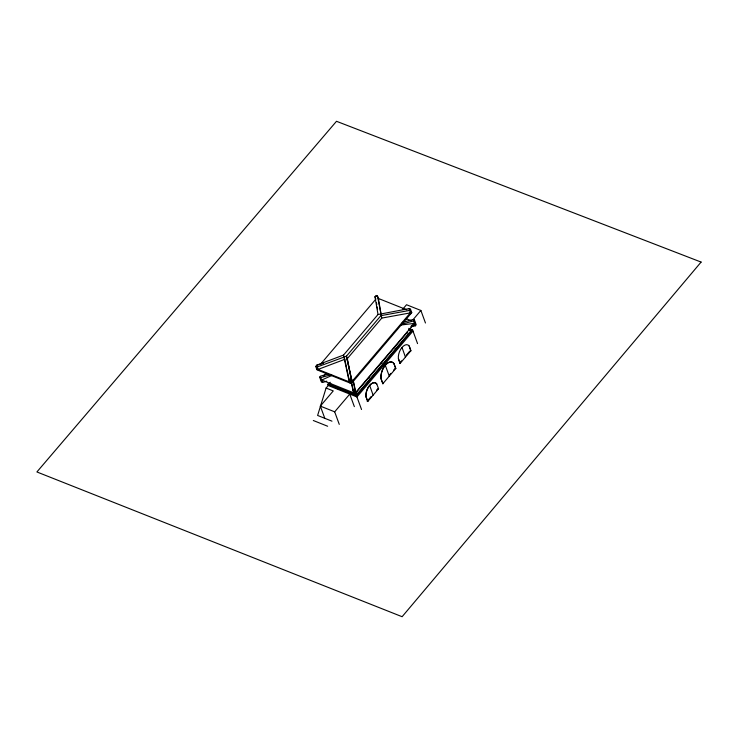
<?xml version="1.0" encoding="UTF-8"?>
<svg xmlns="http://www.w3.org/2000/svg" width="738" height="738" viewBox="0 0 738 738"><rect width="100%" height="100%" fill="white"/><g stroke="black" fill="none" stroke-linecap="round" stroke-linejoin="round"><path stroke-width="1.11" d="M328.668 385.005L326.085 388.05L317.617 415.448L331.971 421.167M315.716 366.417L316.786 365.153L343.539 355.061L378.013 314.517L409.064 308.613L410.494 309.185L411.749 312.598L351.408 383.566L316.962 369.83L315.716 366.417L317.146 366.989L346.408 356.205L380.891 315.661L409.424 310.449L410.494 309.185M320.67 364.083L375.863 299.158L374.978 296.722L376.048 295.458L377.487 296.03L378.732 299.444M326.768 381.168L322.571 382.487L321.427 382.026L319.637 377.146L320.504 376.131L328.244 373.991M323.622 375.956L325.845 373.336M352.487 382.293L351.242 378.88L347.34 358.603L381.777 318.096L410.31 312.894M412.394 330.836L412.966 331.067L356.943 396.952L328.235 385.513L327.792 384.295L328.216 383.788L354.231 394.157M328.364 384.526L330.283 382.266M329.24 385.236L330.735 383.483M324.794 418.308L320.329 406.112L333.253 390.909L326.085 388.05M402.93 308.964L406.527 304.739L420.881 310.458L425.466 323.004M351.408 383.566L350.163 380.144L351.242 378.88L346.408 356.205L352.127 381.315M411.389 311.62L351.048 382.588L316.602 368.852M339.268 424.378L334.683 411.832L349.766 394.092L354.351 406.638M412.976 319.757L420.881 310.458M355.873 391.491L356.731 394.747L355.873 395.752L354.083 390.882L354.95 389.867L353.234 381.039M401.398 324.296L413.566 320.929L414.424 319.914L413.28 319.462L402.219 322.515M415.319 322.358L354.978 393.317L320.532 379.59M356.085 392.542L381.463 362.69M406.942 332.727L394.655 347.183L394.765 347.949L393.797 348.188L381.897 362.183L382.072 362.875L381.039 363.188M355.919 395.503L411.952 329.618M411.094 326.833L415.346 325.809L416.214 324.794L414.424 319.914M361.528 409.498L356.491 395.734L412.524 329.84L408.769 328.345M368.502 399.673L371.196 396.509M376.583 390.171L377.93 388.585L378.64 388.871L376.712 383.945A9.474 5.212 -68.3 0 0 369.544 385.402A9.474 5.212 -68.3 0 0 365.937 396.61L367.727 401.49L378.502 388.815M389.415 375.07L390.854 373.382M393.732 370.006L395.162 368.317L395.882 368.603L393.954 363.668A11.282 6.199 -68.3 0 0 385.254 365.172A11.282 6.199 -68.3 0 0 381.02 378.871L382.948 383.806L381.168 378.926A11.282 6.199 -68.3 0 1 385.402 365.227A11.282 6.199 -68.3 0 1 394.101 363.723M401.49 360.873L399.47 363.244L400.19 363.53L398.409 358.65A9.474 5.212 -68.3 0 1 402.007 347.441A9.474 5.212 -68.3 0 1 409.184 345.984L410.965 350.864L410.245 350.578M406.204 355.329L409.572 351.362M382.81 383.751L395.743 368.539L393.954 363.668M409.655 313.539L411.749 312.598M321.685 380.042L332.146 375.356M318.041 369.424L344.784 359.341L343.539 355.061M411.915 325.32L415.06 324.333L414.47 322.709M356.103 393.077L356.805 392.404L356.067 391.998M411.038 326.224L415.171 325.08M323.438 363.308L316.786 365.153L318.401 370.402M319.637 377.146L320.79 377.607L330.735 374.849M351.242 378.88L348.723 379.572L343.899 356.906M401.352 324.978L414.452 323.373M407.025 332.174L407.607 332.82L406.37 333.161M368.363 378.096L369.369 377.819L369.231 377.081M406.795 309.794L378.382 298.466L381.039 314.037M405.872 318.595L411.057 320.661M409.396 329.277L412.09 330.347M408.621 329.332L411.453 330.458M408.787 330.07L411.961 331.344M409.184 345.984L410.826 350.799L400.051 363.474L398.409 358.65M402.007 347.441L405.439 357.137M384.683 364.941L385.402 365.227M376.712 383.945L376.86 384A9.474 5.212 -68.3 0 0 369.683 385.457L373.114 395.153M350.163 380.144L348.723 379.572L349.978 382.994M351.436 382.699L352.939 390.42L354.083 390.882M365.937 396.61L367.865 401.546L367.155 401.26M356.353 394.996L356.924 395.227M327.792 384.295L356.491 395.734M352.939 390.42L354.72 395.3L355.873 395.752M333.484 386.924L338.779 389.037M320.329 406.112L334.683 411.832M313.309 420.512L327.654 426.241M413.566 320.929L415.346 325.809M410.669 313.871L409.064 308.613M412.524 329.84L417.56 343.604M381.777 318.096L377.487 296.03L374.978 296.722L378.013 314.517M385.254 365.172L389.277 376.149M346.408 356.205L347.303 358.65M354.95 389.867L356.731 394.747M320.79 377.607L322.571 382.487M353.087 379.969L355.845 392.302M351.832 383.889L353.834 392.856M344.784 359.341L346.399 366.897M346.86 369.055L349.618 382.016M376.435 302.497L376.814 304.72M377.201 306.943L377.579 309.167M354.295 391.933L354.72 395.3M366.085 396.666A9.474 5.212 -68.3 0 1 369.683 385.457M701.1 262.082L402.118 616.71L36.9 471.96L336.491 121.29L701.1 262.082"/></g></svg>
